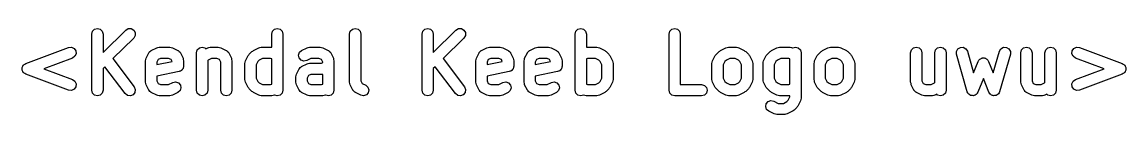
# Model space of a CAD drawing. Extents: x 114 to 420, y -150 to -26.
# Drawn here: x 173.28 to 202.64, y -148.65 to -146.35 of the extents above; entities that cross this region are included whole.
import ezdxf

# ---------------------------------------------------------------- set-up
doc = ezdxf.new("R2010")
doc.units = 0
doc.layers.add('BLACK', color=7, linetype='CONTINUOUS')

msp = doc.modelspace()

# ---------------------------------------------------------------- linework, layer by layer
at = {"layer": 'BLACK', "linetype": 'CONTINUOUS'}
for p, q in [((175.131, -146.499), (175.152, -146.424)), ((175.131, -147.999), (175.131, -146.499)), ((175.152, -146.424), (175.206, -146.369)), ((175.206, -146.369), (175.281, -146.349)), ((175.281, -146.349), (175.356, -146.369)), ((175.356, -146.369), (175.411, -146.424)), ((175.411, -146.424), (175.431, -146.499)), ((175.431, -146.994), (176.033, -146.393)), ((175.431, -146.499), (175.431, -146.994)), ((176.033, -146.393), (176.1, -146.354)), ((176.1, -146.354), (176.177, -146.354)), ((176.177, -146.354), (176.245, -146.393)), ((176.245, -146.393), (176.283, -146.46)), ((176.283, -146.537), (176.245, -146.605)), ((176.283, -146.46), (176.283, -146.537)), ((179.917, -146.499), (179.937, -146.424)), ((179.917, -146.849), (179.917, -146.499)), ((179.937, -146.424), (179.992, -146.369)), ((179.992, -146.369), (180.067, -146.349)), ((180.067, -146.349), (180.142, -146.369)), ((180.142, -146.369), (180.197, -146.424)), ((180.197, -146.424), (180.217, -146.499)), ((180.217, -146.499), (180.217, -147.999)), ((181.989, -146.499), (182.009, -146.424)), ((181.989, -147.784), (181.989, -146.499)), ((182.009, -146.424), (182.064, -146.369)), ((182.064, -146.369), (182.139, -146.349)), ((182.139, -146.349), (182.214, -146.369)), ((182.214, -146.369), (182.268, -146.424)), ((182.268, -146.424), (182.289, -146.499)), ((182.289, -146.499), (182.289, -147.749)), ((183.917, -146.499), (183.937, -146.424)), ((183.917, -147.999), (183.917, -146.499)), ((183.937, -146.424), (183.992, -146.369)), ((183.992, -146.369), (184.067, -146.349)), ((184.067, -146.349), (184.142, -146.369)), ((184.142, -146.369), (184.197, -146.424)), ((184.197, -146.424), (184.217, -146.499)), ((184.217, -146.994), (184.818, -146.393)), ((184.217, -146.499), (184.217, -146.994)), ((184.818, -146.393), (184.885, -146.354)), ((184.885, -146.354), (184.963, -146.354)), ((184.963, -146.354), (185.03, -146.393)), ((185.03, -146.393), (185.069, -146.46)), ((185.069, -146.537), (185.03, -146.605)), ((185.069, -146.46), (185.069, -146.537)), ((187.989, -146.499), (188.009, -146.424)), ((187.989, -147.999), (187.989, -146.499)), ((188.009, -146.424), (188.064, -146.369)), ((188.064, -146.369), (188.139, -146.349)), ((188.139, -146.349), (188.214, -146.369)), ((188.214, -146.369), (188.268, -146.424)), ((188.268, -146.424), (188.289, -146.499)), ((188.289, -146.499), (188.289, -146.849)), ((190.489, -146.499), (190.509, -146.424)), ((190.489, -147.999), (190.489, -146.499)), ((190.509, -146.424), (190.564, -146.369)), ((190.564, -146.369), (190.639, -146.349)), ((190.639, -146.349), (190.714, -146.369)), ((190.714, -146.369), (190.768, -146.424)), ((190.768, -146.424), (190.789, -146.499)), ((190.789, -146.499), (190.789, -147.849)), ((176.245, -146.605), (175.694, -147.156)), ((185.03, -146.605), (184.479, -147.156)), ((173.372, -147.287), (174.514, -146.858)), ((174.514, -146.858), (174.592, -146.851)), ((174.592, -146.851), (174.662, -146.883)), ((174.683, -147.094), (174.62, -147.139)), ((174.662, -146.883), (174.708, -146.946)), ((174.715, -147.023), (174.683, -147.094)), ((174.708, -146.946), (174.715, -147.023)), ((176.576, -147.146), (176.647, -147.003)), ((176.647, -147.003), (176.653, -146.996)), ((176.653, -146.996), (176.656, -146.987)), ((176.656, -146.987), (176.679, -146.967)), ((176.679, -146.967), (176.699, -146.945)), ((176.699, -146.945), (176.707, -146.942)), ((176.707, -146.942), (176.714, -146.936)), ((176.714, -146.936), (176.857, -146.864)), ((176.857, -146.864), (176.891, -146.857)), ((176.891, -146.857), (176.924, -146.849)), ((176.924, -146.849), (177.21, -146.849)), ((177.21, -146.849), (177.243, -146.857)), ((177.243, -146.857), (177.277, -146.864)), ((177.277, -146.864), (177.42, -146.936)), ((177.42, -146.936), (177.427, -146.942)), ((177.427, -146.942), (177.436, -146.945)), ((177.436, -146.945), (177.455, -146.967)), ((177.455, -146.967), (177.478, -146.987)), ((177.478, -146.987), (177.481, -146.996)), ((177.481, -146.996), (177.487, -147.003)), ((177.487, -147.003), (177.558, -147.146)), ((177.917, -146.999), (177.937, -146.924)), ((177.917, -147.999), (177.917, -146.999)), ((177.937, -146.924), (177.992, -146.869)), ((177.992, -146.869), (178.067, -146.849)), ((178.067, -146.849), (178.142, -146.869)), ((178.142, -146.869), (178.163, -146.89)), ((178.163, -146.89), (178.214, -146.864)), ((178.214, -146.864), (178.248, -146.857)), ((178.248, -146.857), (178.281, -146.849)), ((178.281, -146.849), (178.496, -146.849)), ((178.496, -146.849), (178.529, -146.857)), ((178.529, -146.857), (178.563, -146.864)), ((178.563, -146.864), (178.706, -146.936)), ((178.706, -146.936), (178.713, -146.942)), ((178.713, -146.942), (178.721, -146.945)), ((178.721, -146.945), (178.741, -146.967)), ((178.741, -146.967), (178.764, -146.987)), ((178.764, -146.987), (178.767, -146.996)), ((178.767, -146.996), (178.773, -147.003)), ((178.773, -147.003), (178.844, -147.146)), ((179.219, -147.217), (179.29, -147.074)), ((179.29, -147.074), (179.306, -147.056)), ((179.306, -147.056), (179.318, -147.035)), ((179.318, -147.035), (179.39, -146.964)), ((179.39, -146.964), (179.411, -146.952)), ((179.411, -146.952), (179.429, -146.936)), ((179.429, -146.936), (179.571, -146.864)), ((179.571, -146.864), (179.605, -146.857)), ((179.605, -146.857), (179.639, -146.849)), ((179.639, -146.849), (179.917, -146.849)), ((180.632, -147.061), (180.656, -146.987)), ((180.647, -147.137), (180.632, -147.061)), ((180.656, -146.987), (180.714, -146.936)), ((180.714, -146.936), (180.857, -146.864)), ((180.857, -146.864), (180.891, -146.857)), ((180.891, -146.857), (180.924, -146.849)), ((180.924, -146.849), (181.21, -146.849)), ((181.21, -146.849), (181.243, -146.857)), ((181.243, -146.857), (181.277, -146.864)), ((181.277, -146.864), (181.42, -146.936)), ((181.42, -146.936), (181.427, -146.942)), ((181.427, -146.942), (181.436, -146.945)), ((181.436, -146.945), (181.455, -146.967)), ((181.455, -146.967), (181.478, -146.987)), ((181.478, -146.987), (181.481, -146.996)), ((181.481, -146.996), (181.487, -147.003)), ((181.487, -147.003), (181.558, -147.146)), ((185.362, -147.146), (185.433, -147.003)), ((185.433, -147.003), (185.439, -146.996)), ((185.439, -146.996), (185.442, -146.987)), ((185.442, -146.987), (185.465, -146.967)), ((185.465, -146.967), (185.484, -146.945)), ((185.484, -146.945), (185.493, -146.942)), ((185.493, -146.942), (185.5, -146.936)), ((185.5, -146.936), (185.643, -146.864)), ((185.643, -146.864), (185.677, -146.857)), ((185.677, -146.857), (185.71, -146.849)), ((185.71, -146.849), (185.996, -146.849)), ((185.996, -146.849), (186.029, -146.857)), ((186.029, -146.857), (186.063, -146.864)), ((186.063, -146.864), (186.206, -146.936)), ((186.206, -146.936), (186.213, -146.942)), ((186.213, -146.942), (186.221, -146.945)), ((186.221, -146.945), (186.241, -146.967)), ((186.241, -146.967), (186.264, -146.987)), ((186.264, -146.987), (186.267, -146.996)), ((186.267, -146.996), (186.273, -147.003)), ((186.273, -147.003), (186.344, -147.146)), ((186.647, -147.146), (186.719, -147.003)), ((186.719, -147.003), (186.725, -146.996)), ((186.725, -146.996), (186.728, -146.987)), ((186.728, -146.987), (186.75, -146.967)), ((186.75, -146.967), (186.77, -146.945)), ((186.77, -146.945), (186.779, -146.942)), ((186.779, -146.942), (186.786, -146.936)), ((186.786, -146.936), (186.929, -146.864)), ((186.929, -146.864), (186.962, -146.857)), ((186.962, -146.857), (186.996, -146.849)), ((186.996, -146.849), (187.281, -146.849)), ((187.281, -146.849), (187.315, -146.857)), ((187.315, -146.857), (187.349, -146.864)), ((187.349, -146.864), (187.491, -146.936)), ((187.491, -146.936), (187.498, -146.942)), ((187.498, -146.942), (187.507, -146.945)), ((187.507, -146.945), (187.527, -146.967)), ((187.527, -146.967), (187.549, -146.987)), ((187.549, -146.987), (187.552, -146.996)), ((187.552, -146.996), (187.558, -147.003)), ((187.558, -147.003), (187.63, -147.146)), ((188.289, -146.849), (188.567, -146.849)), ((188.567, -146.849), (188.6, -146.857)), ((188.6, -146.857), (188.634, -146.864)), ((188.634, -146.864), (188.777, -146.936)), ((188.777, -146.936), (188.795, -146.952)), ((188.795, -146.952), (188.816, -146.964)), ((188.816, -146.964), (188.887, -147.035)), ((188.887, -147.035), (188.9, -147.056)), ((188.9, -147.056), (188.916, -147.074)), ((188.916, -147.074), (188.987, -147.217)), ((191.647, -147.217), (191.719, -147.074)), ((191.719, -147.074), (191.735, -147.056)), ((191.735, -147.056), (191.747, -147.035)), ((191.747, -147.035), (191.818, -146.964)), ((191.818, -146.964), (191.839, -146.952)), ((191.839, -146.952), (191.857, -146.936)), ((191.857, -146.936), (192, -146.864)), ((192, -146.864), (192.034, -146.857)), ((192.034, -146.857), (192.067, -146.849)), ((192.067, -146.849), (192.281, -146.849)), ((192.281, -146.849), (192.315, -146.857)), ((192.315, -146.857), (192.349, -146.864)), ((192.349, -146.864), (192.491, -146.936)), ((192.491, -146.936), (192.509, -146.952)), ((192.509, -146.952), (192.53, -146.964)), ((192.53, -146.964), (192.602, -147.035)), ((192.602, -147.035), (192.614, -147.056)), ((192.614, -147.056), (192.63, -147.074)), ((192.63, -147.074), (192.701, -147.217)), ((193.004, -147.217), (193.076, -147.074)), ((193.076, -147.074), (193.092, -147.056)), ((193.092, -147.056), (193.104, -147.035)), ((193.104, -147.035), (193.175, -146.964)), ((193.175, -146.964), (193.196, -146.952)), ((193.196, -146.952), (193.214, -146.936)), ((193.214, -146.936), (193.357, -146.864)), ((193.357, -146.864), (193.391, -146.857)), ((193.391, -146.857), (193.424, -146.849)), ((193.424, -146.849), (193.71, -146.849)), ((193.71, -146.849), (193.743, -146.857)), ((193.743, -146.857), (193.777, -146.864)), ((193.777, -146.864), (193.783, -146.867)), ((193.783, -146.867), (193.853, -146.849)), ((193.853, -146.849), (193.928, -146.869)), ((193.928, -146.869), (193.983, -146.924)), ((193.983, -146.924), (194.003, -146.999)), ((194.003, -146.999), (194.003, -148.213)), ((194.362, -147.217), (194.433, -147.074)), ((194.433, -147.074), (194.449, -147.056)), ((194.449, -147.056), (194.461, -147.035)), ((194.461, -147.035), (194.533, -146.964)), ((194.533, -146.964), (194.553, -146.952)), ((194.553, -146.952), (194.571, -146.936)), ((194.571, -146.936), (194.714, -146.864)), ((194.714, -146.864), (194.748, -146.857)), ((194.748, -146.857), (194.781, -146.849)), ((194.781, -146.849), (194.996, -146.849)), ((194.996, -146.849), (195.029, -146.857)), ((195.029, -146.857), (195.063, -146.864)), ((195.063, -146.864), (195.206, -146.936)), ((195.206, -146.936), (195.224, -146.952)), ((195.224, -146.952), (195.245, -146.964)), ((195.245, -146.964), (195.316, -147.035)), ((195.316, -147.035), (195.328, -147.056)), ((195.328, -147.056), (195.344, -147.074)), ((195.344, -147.074), (195.416, -147.217)), ((196.917, -146.999), (196.937, -146.924)), ((196.917, -147.784), (196.917, -146.999)), ((196.937, -146.924), (196.992, -146.869)), ((196.992, -146.869), (197.067, -146.849)), ((197.067, -146.849), (197.142, -146.869)), ((197.142, -146.869), (197.197, -146.924)), ((197.197, -146.924), (197.217, -146.999)), ((197.217, -146.999), (197.217, -147.749)), ((197.56, -146.999), (197.58, -146.924)), ((197.56, -147.794), (197.56, -146.999)), ((197.58, -146.924), (197.635, -146.869)), ((197.635, -146.869), (197.71, -146.849)), ((197.71, -146.849), (197.785, -146.869)), ((197.785, -146.869), (197.84, -146.924)), ((197.84, -146.924), (197.86, -146.999)), ((197.86, -146.999), (197.86, -147.999)), ((198.136, -146.962), (198.174, -146.894)), ((198.137, -147.04), (198.136, -146.962)), ((198.423, -148.04), (198.137, -147.04)), ((198.174, -146.894), (198.24, -146.854)), ((198.24, -146.854), (198.318, -146.853)), ((198.318, -146.853), (198.386, -146.891)), ((198.386, -146.891), (198.426, -146.957)), ((198.426, -146.957), (198.591, -147.535)), ((199.115, -147.535), (199.28, -146.957)), ((199.28, -146.957), (199.32, -146.891)), ((199.569, -147.04), (199.283, -148.04)), ((199.32, -146.891), (199.388, -146.853)), ((199.388, -146.853), (199.465, -146.854)), ((199.465, -146.854), (199.532, -146.894)), ((199.532, -146.894), (199.57, -146.962)), ((199.57, -146.962), (199.569, -147.04)), ((199.846, -146.999), (199.866, -146.924)), ((199.846, -147.784), (199.846, -146.999)), ((199.866, -146.924), (199.921, -146.869)), ((199.921, -146.869), (199.996, -146.849)), ((199.996, -146.849), (200.071, -146.869)), ((200.071, -146.869), (200.126, -146.924)), ((200.126, -146.924), (200.146, -146.999)), ((200.146, -146.999), (200.146, -147.749)), ((200.489, -146.999), (200.509, -146.924)), ((200.489, -147.794), (200.489, -146.999)), ((200.509, -146.924), (200.564, -146.869)), ((200.564, -146.869), (200.639, -146.849)), ((200.639, -146.849), (200.714, -146.869)), ((200.714, -146.869), (200.768, -146.924)), ((200.768, -146.924), (200.789, -146.999)), ((200.789, -146.999), (200.789, -147.999)), ((201.205, -147.023), (201.212, -146.946)), ((201.237, -147.094), (201.205, -147.023)), ((201.212, -146.946), (201.258, -146.883)), ((201.3, -147.139), (201.237, -147.094)), ((201.258, -146.883), (201.328, -146.851)), ((201.328, -146.851), (201.406, -146.858)), ((201.406, -146.858), (202.548, -147.287)), ((173.276, -147.403), (173.282, -147.389)), ((173.279, -147.427), (173.276, -147.403)), ((173.276, -147.452), (173.279, -147.427)), ((173.282, -147.389), (173.284, -147.374)), ((173.284, -147.374), (173.298, -147.354)), ((173.298, -147.354), (173.308, -147.332)), ((173.308, -147.332), (173.32, -147.323)), ((173.32, -147.323), (173.329, -147.311)), ((173.329, -147.311), (173.351, -147.301)), ((173.351, -147.301), (173.372, -147.287)), ((174.62, -147.139), (173.851, -147.427)), ((173.851, -147.427), (174.62, -147.715)), ((175.479, -147.37), (175.431, -147.418)), ((175.431, -147.418), (175.431, -147.999)), ((176.019, -148.089), (175.479, -147.37)), ((175.694, -147.156), (176.259, -147.909)), ((176.56, -147.213), (176.569, -147.18)), ((176.56, -147.784), (176.56, -147.213)), ((176.569, -147.18), (176.576, -147.146)), ((176.893, -147.182), (176.86, -147.248)), ((176.86, -147.316), (177.267, -147.234)), ((176.86, -147.248), (176.86, -147.316)), ((176.96, -147.149), (176.893, -147.182)), ((177.175, -147.149), (176.96, -147.149)), ((177.241, -147.182), (177.175, -147.149)), ((177.267, -147.234), (177.241, -147.182)), ((177.558, -147.416), (177.554, -147.431)), ((177.558, -147.146), (177.565, -147.18)), ((177.566, -147.404), (177.558, -147.416)), ((177.565, -147.18), (177.574, -147.213)), ((177.568, -147.379), (177.566, -147.404)), ((177.574, -147.356), (177.568, -147.379)), ((177.574, -147.213), (177.574, -147.356)), ((178.227, -147.193), (178.217, -147.204)), ((178.217, -147.204), (178.217, -147.999)), ((178.317, -147.149), (178.227, -147.193)), ((178.46, -147.149), (178.317, -147.149)), ((178.527, -147.182), (178.46, -147.149)), ((178.56, -147.248), (178.527, -147.182)), ((178.56, -147.999), (178.56, -147.248)), ((178.844, -147.146), (178.851, -147.18)), ((178.851, -147.18), (178.86, -147.213)), ((178.86, -147.213), (178.86, -147.999)), ((179.203, -147.284), (179.212, -147.251)), ((179.203, -147.713), (179.203, -147.284)), ((179.212, -147.251), (179.219, -147.217)), ((179.548, -147.23), (179.503, -147.32)), ((179.503, -147.32), (179.503, -147.677)), ((179.585, -147.193), (179.548, -147.23)), ((179.674, -147.149), (179.585, -147.193)), ((179.889, -147.149), (179.674, -147.149)), ((179.917, -147.163), (179.889, -147.149)), ((179.917, -147.834), (179.917, -147.163)), ((180.699, -147.195), (180.647, -147.137)), ((180.647, -147.431), (180.653, -147.425)), ((180.653, -147.425), (180.656, -147.416)), ((180.656, -147.416), (180.679, -147.396)), ((180.679, -147.396), (180.699, -147.373)), ((180.772, -147.22), (180.699, -147.195)), ((180.699, -147.373), (180.707, -147.37)), ((180.707, -147.37), (180.714, -147.364)), ((180.714, -147.364), (180.857, -147.293)), ((180.849, -147.204), (180.772, -147.22)), ((180.96, -147.149), (180.849, -147.204)), ((180.857, -147.293), (180.891, -147.286)), ((180.891, -147.286), (180.924, -147.277)), ((180.924, -147.277), (181.246, -147.277)), ((181.175, -147.149), (180.96, -147.149)), ((181.241, -147.182), (181.175, -147.149)), ((181.274, -147.248), (181.241, -147.182)), ((181.246, -147.277), (181.274, -147.263)), ((181.274, -147.263), (181.274, -147.248)), ((181.558, -147.146), (181.565, -147.18)), ((181.565, -147.18), (181.574, -147.213)), ((181.574, -147.213), (181.574, -147.999)), ((184.265, -147.37), (184.217, -147.418)), ((184.217, -147.418), (184.217, -147.999)), ((184.804, -148.089), (184.265, -147.37)), ((184.479, -147.156), (185.044, -147.909)), ((185.346, -147.213), (185.355, -147.18)), ((185.346, -147.784), (185.346, -147.213)), ((185.355, -147.18), (185.362, -147.146)), ((185.679, -147.182), (185.646, -147.248)), ((185.646, -147.316), (186.053, -147.234)), ((185.646, -147.248), (185.646, -147.316)), ((185.745, -147.149), (185.679, -147.182)), ((185.96, -147.149), (185.745, -147.149)), ((186.027, -147.182), (185.96, -147.149)), ((186.053, -147.234), (186.027, -147.182)), ((186.344, -147.416), (186.34, -147.431)), ((186.344, -147.146), (186.351, -147.18)), ((186.352, -147.404), (186.344, -147.416)), ((186.351, -147.18), (186.36, -147.213)), ((186.354, -147.379), (186.352, -147.404)), ((186.36, -147.356), (186.354, -147.379)), ((186.36, -147.213), (186.36, -147.356)), ((186.631, -147.213), (186.64, -147.18)), ((186.631, -147.784), (186.631, -147.213)), ((186.64, -147.18), (186.647, -147.146)), ((186.965, -147.182), (186.931, -147.248)), ((186.931, -147.316), (187.339, -147.234)), ((186.931, -147.248), (186.931, -147.316)), ((187.031, -147.149), (186.965, -147.182)), ((187.246, -147.149), (187.031, -147.149)), ((187.312, -147.182), (187.246, -147.149)), ((187.339, -147.234), (187.312, -147.182)), ((187.629, -147.416), (187.626, -147.431)), ((187.638, -147.404), (187.629, -147.416)), ((187.63, -147.146), (187.637, -147.18)), ((187.637, -147.18), (187.646, -147.213)), ((187.639, -147.379), (187.638, -147.404)), ((187.646, -147.356), (187.639, -147.379)), ((187.646, -147.213), (187.646, -147.356)), ((188.317, -147.149), (188.289, -147.163)), ((188.289, -147.163), (188.289, -147.834)), ((188.532, -147.149), (188.317, -147.149)), ((188.621, -147.193), (188.532, -147.149)), ((188.658, -147.23), (188.621, -147.193)), ((188.703, -147.32), (188.658, -147.23)), ((188.703, -147.677), (188.703, -147.32)), ((188.987, -147.217), (188.994, -147.251)), ((188.994, -147.251), (189.003, -147.284)), ((189.003, -147.284), (189.003, -147.713)), ((191.631, -147.284), (191.64, -147.251)), ((191.631, -147.713), (191.631, -147.284)), ((191.64, -147.251), (191.647, -147.217)), ((191.976, -147.23), (191.931, -147.32)), ((191.931, -147.32), (191.931, -147.677)), ((192.013, -147.193), (191.976, -147.23)), ((192.103, -147.149), (192.013, -147.193)), ((192.246, -147.149), (192.103, -147.149)), ((192.335, -147.193), (192.246, -147.149)), ((192.372, -147.23), (192.335, -147.193)), ((192.417, -147.32), (192.372, -147.23)), ((192.417, -147.677), (192.417, -147.32)), ((192.701, -147.217), (192.708, -147.251)), ((192.708, -147.251), (192.717, -147.284)), ((192.717, -147.284), (192.717, -147.713)), ((192.989, -147.284), (192.997, -147.251)), ((192.989, -147.713), (192.989, -147.284)), ((192.997, -147.251), (193.004, -147.217)), ((193.333, -147.23), (193.289, -147.32)), ((193.289, -147.32), (193.289, -147.677)), ((193.37, -147.193), (193.333, -147.23)), ((193.46, -147.149), (193.37, -147.193)), ((193.675, -147.149), (193.46, -147.149)), ((193.703, -147.163), (193.675, -147.149)), ((193.703, -147.834), (193.703, -147.163)), ((194.346, -147.284), (194.355, -147.251)), ((194.346, -147.713), (194.346, -147.284)), ((194.355, -147.251), (194.362, -147.217)), ((194.69, -147.23), (194.646, -147.32)), ((194.646, -147.32), (194.646, -147.677)), ((194.727, -147.193), (194.69, -147.23)), ((194.817, -147.149), (194.727, -147.193)), ((194.96, -147.149), (194.817, -147.149)), ((195.05, -147.193), (194.96, -147.149)), ((195.087, -147.23), (195.05, -147.193)), ((195.131, -147.32), (195.087, -147.23)), ((195.131, -147.677), (195.131, -147.32)), ((195.416, -147.217), (195.423, -147.251)), ((195.423, -147.251), (195.431, -147.284)), ((195.431, -147.284), (195.431, -147.713)), ((198.591, -147.535), (198.714, -147.229)), ((198.714, -147.229), (198.726, -147.211)), ((198.726, -147.211), (198.735, -147.192)), ((198.735, -147.192), (198.749, -147.181)), ((198.749, -147.181), (198.76, -147.166)), ((198.76, -147.166), (198.78, -147.158)), ((198.78, -147.158), (198.797, -147.145)), ((198.797, -147.145), (198.815, -147.143)), ((198.815, -147.143), (198.831, -147.136)), ((198.831, -147.136), (198.853, -147.138)), ((198.853, -147.138), (198.874, -147.136)), ((198.874, -147.136), (198.891, -147.143)), ((198.891, -147.143), (198.909, -147.145)), ((198.909, -147.145), (198.926, -147.158)), ((198.926, -147.158), (198.946, -147.166)), ((198.946, -147.166), (198.956, -147.181)), ((198.956, -147.181), (198.971, -147.192)), ((198.971, -147.192), (198.979, -147.211)), ((198.979, -147.211), (198.992, -147.229)), ((198.992, -147.229), (199.115, -147.535)), ((202.069, -147.427), (201.3, -147.139)), ((201.3, -147.715), (202.069, -147.427)), ((202.548, -147.287), (202.569, -147.301)), ((202.569, -147.301), (202.591, -147.311)), ((202.591, -147.311), (202.6, -147.323)), ((202.6, -147.323), (202.612, -147.332)), ((202.612, -147.332), (202.622, -147.354)), ((202.622, -147.354), (202.636, -147.374)), ((202.636, -147.374), (202.638, -147.389)), ((202.638, -147.389), (202.644, -147.403)), ((202.644, -147.403), (202.641, -147.427)), ((202.641, -147.427), (202.644, -147.452)), ((173.282, -147.465), (173.276, -147.452)), ((173.284, -147.48), (173.282, -147.465)), ((173.298, -147.5), (173.284, -147.48)), ((173.308, -147.522), (173.298, -147.5)), ((173.32, -147.531), (173.308, -147.522)), ((173.329, -147.543), (173.32, -147.531)), ((173.351, -147.553), (173.329, -147.543)), ((173.372, -147.568), (173.351, -147.553)), ((174.514, -147.996), (173.372, -147.568)), ((174.62, -147.715), (174.683, -147.76)), ((177.454, -147.503), (176.86, -147.622)), ((176.86, -147.622), (176.86, -147.749)), ((177.476, -147.492), (177.454, -147.503)), ((177.499, -147.486), (177.476, -147.492)), ((177.51, -147.475), (177.499, -147.486)), ((177.523, -147.468), (177.51, -147.475)), ((177.537, -147.448), (177.523, -147.468)), ((177.554, -147.431), (177.537, -147.448)), ((179.212, -147.746), (179.203, -147.713)), ((179.503, -147.677), (179.548, -147.767)), ((180.56, -147.641), (180.569, -147.608)), ((180.56, -147.784), (180.56, -147.641)), ((180.569, -147.608), (180.576, -147.574)), ((180.576, -147.574), (180.647, -147.431)), ((180.893, -147.61), (180.86, -147.677)), ((180.86, -147.677), (180.86, -147.749)), ((180.96, -147.577), (180.893, -147.61)), ((181.274, -147.577), (180.96, -147.577)), ((181.274, -147.834), (181.274, -147.577)), ((186.239, -147.503), (185.646, -147.622)), ((185.646, -147.622), (185.646, -147.749)), ((186.261, -147.492), (186.239, -147.503)), ((186.285, -147.486), (186.261, -147.492)), ((186.296, -147.475), (186.285, -147.486)), ((186.309, -147.468), (186.296, -147.475)), ((186.323, -147.448), (186.309, -147.468)), ((186.34, -147.431), (186.323, -147.448)), ((187.525, -147.503), (186.931, -147.622)), ((186.931, -147.622), (186.931, -147.749)), ((187.547, -147.492), (187.525, -147.503)), ((187.571, -147.486), (187.547, -147.492)), ((187.581, -147.475), (187.571, -147.486)), ((187.595, -147.468), (187.581, -147.475)), ((187.608, -147.448), (187.595, -147.468)), ((187.626, -147.431), (187.608, -147.448)), ((188.658, -147.767), (188.703, -147.677)), ((189.003, -147.713), (188.994, -147.746)), ((191.64, -147.746), (191.631, -147.713)), ((191.931, -147.677), (191.976, -147.767)), ((192.372, -147.767), (192.417, -147.677)), ((192.717, -147.713), (192.708, -147.746)), ((192.997, -147.746), (192.989, -147.713)), ((193.289, -147.677), (193.333, -147.767)), ((194.355, -147.746), (194.346, -147.713)), ((194.646, -147.677), (194.69, -147.767)), ((195.087, -147.767), (195.131, -147.677)), ((195.431, -147.713), (195.423, -147.746)), ((198.853, -147.688), (198.706, -148.054)), ((198.999, -148.054), (198.853, -147.688)), ((201.237, -147.76), (201.3, -147.715)), ((202.548, -147.568), (201.406, -147.996)), ((202.569, -147.553), (202.548, -147.568)), ((202.591, -147.543), (202.569, -147.553)), ((202.6, -147.531), (202.591, -147.543)), ((202.612, -147.522), (202.6, -147.531)), ((202.622, -147.5), (202.612, -147.522)), ((202.636, -147.48), (202.622, -147.5)), ((202.638, -147.465), (202.636, -147.48)), ((202.644, -147.452), (202.638, -147.465)), ((174.592, -148.004), (174.514, -147.996)), ((174.662, -147.972), (174.592, -148.004)), ((174.708, -147.908), (174.662, -147.972)), ((174.683, -147.76), (174.715, -147.831)), ((174.715, -147.831), (174.708, -147.908)), ((175.152, -148.074), (175.131, -147.999)), ((175.431, -147.999), (175.411, -148.074)), ((176.259, -147.909), (176.287, -147.981)), ((176.287, -147.981), (176.277, -148.057)), ((176.569, -147.818), (176.56, -147.784)), ((176.576, -147.851), (176.569, -147.818)), ((176.647, -147.994), (176.576, -147.851)), ((176.653, -148.001), (176.647, -147.994)), ((176.656, -148.01), (176.653, -148.001)), ((176.679, -148.03), (176.656, -148.01)), ((176.86, -147.749), (176.893, -147.815)), ((176.893, -147.815), (176.96, -147.849)), ((176.96, -147.849), (177.175, -147.849)), ((177.175, -147.849), (177.286, -147.793)), ((177.286, -147.793), (177.362, -147.777)), ((177.362, -147.777), (177.436, -147.802)), ((177.478, -148.01), (177.42, -148.061)), ((177.436, -147.802), (177.487, -147.86)), ((177.503, -147.936), (177.478, -148.01)), ((177.487, -147.86), (177.503, -147.936)), ((177.937, -148.074), (177.917, -147.999)), ((178.217, -147.999), (178.197, -148.074)), ((178.58, -148.074), (178.56, -147.999)), ((178.86, -147.999), (178.84, -148.074)), ((179.219, -147.78), (179.212, -147.746)), ((179.29, -147.923), (179.219, -147.78)), ((179.306, -147.941), (179.29, -147.923)), ((179.318, -147.962), (179.306, -147.941)), ((179.39, -148.033), (179.318, -147.962)), ((179.548, -147.767), (179.585, -147.804)), ((179.585, -147.804), (179.674, -147.849)), ((179.674, -147.849), (179.889, -147.849)), ((179.889, -147.849), (179.917, -147.834)), ((180.217, -147.999), (180.197, -148.074)), ((180.569, -147.818), (180.56, -147.784)), ((180.576, -147.851), (180.569, -147.818)), ((180.647, -147.994), (180.576, -147.851)), ((180.653, -148.001), (180.647, -147.994)), ((180.656, -148.01), (180.653, -148.001)), ((180.679, -148.03), (180.656, -148.01)), ((180.86, -147.749), (180.893, -147.815)), ((180.893, -147.815), (180.96, -147.849)), ((180.96, -147.849), (181.246, -147.849)), ((181.246, -147.849), (181.274, -147.834)), ((181.574, -147.999), (181.554, -148.074)), ((181.997, -147.818), (181.989, -147.784)), ((182.004, -147.851), (181.997, -147.818)), ((182.076, -147.994), (182.004, -147.851)), ((182.082, -148.001), (182.076, -147.994)), ((182.085, -148.01), (182.082, -148.001)), ((182.107, -148.03), (182.085, -148.01)), ((182.289, -147.749), (182.322, -147.815)), ((182.322, -147.815), (182.42, -147.864)), ((182.42, -147.864), (182.478, -147.916)), ((182.478, -147.916), (182.503, -147.99)), ((182.503, -147.99), (182.487, -148.066)), ((183.937, -148.074), (183.917, -147.999)), ((184.217, -147.999), (184.197, -148.074)), ((185.044, -147.909), (185.073, -147.981)), ((185.073, -147.981), (185.062, -148.057)), ((185.355, -147.818), (185.346, -147.784)), ((185.362, -147.851), (185.355, -147.818)), ((185.433, -147.994), (185.362, -147.851)), ((185.439, -148.001), (185.433, -147.994)), ((185.442, -148.01), (185.439, -148.001)), ((185.465, -148.03), (185.442, -148.01)), ((185.646, -147.749), (185.679, -147.815)), ((185.679, -147.815), (185.745, -147.849)), ((185.745, -147.849), (185.96, -147.849)), ((185.96, -147.849), (186.071, -147.793)), ((186.071, -147.793), (186.148, -147.777)), ((186.148, -147.777), (186.221, -147.802)), ((186.264, -148.01), (186.206, -148.061)), ((186.221, -147.802), (186.273, -147.86)), ((186.288, -147.936), (186.264, -148.01)), ((186.273, -147.86), (186.288, -147.936)), ((186.64, -147.818), (186.631, -147.784)), ((186.647, -147.851), (186.64, -147.818)), ((186.719, -147.994), (186.647, -147.851)), ((186.725, -148.001), (186.719, -147.994)), ((186.728, -148.01), (186.725, -148.001)), ((186.75, -148.03), (186.728, -148.01)), ((186.931, -147.749), (186.965, -147.815)), ((186.965, -147.815), (187.031, -147.849)), ((187.031, -147.849), (187.246, -147.849)), ((187.246, -147.849), (187.357, -147.793)), ((187.357, -147.793), (187.433, -147.777)), ((187.433, -147.777), (187.507, -147.802)), ((187.549, -148.01), (187.491, -148.061)), ((187.507, -147.802), (187.558, -147.86)), ((187.574, -147.936), (187.549, -148.01)), ((187.558, -147.86), (187.574, -147.936)), ((188.009, -148.074), (187.989, -147.999)), ((188.289, -147.834), (188.317, -147.849)), ((188.317, -147.849), (188.532, -147.849)), ((188.532, -147.849), (188.621, -147.804)), ((188.621, -147.804), (188.658, -147.767)), ((188.887, -147.962), (188.816, -148.033)), ((188.9, -147.941), (188.887, -147.962)), ((188.916, -147.923), (188.9, -147.941)), ((188.987, -147.78), (188.916, -147.923)), ((188.994, -147.746), (188.987, -147.78)), ((190.509, -148.074), (190.489, -147.999)), ((190.789, -147.849), (191.353, -147.849)), ((191.353, -147.849), (191.428, -147.869)), ((191.428, -147.869), (191.483, -147.924)), ((191.483, -147.924), (191.503, -147.999)), ((191.503, -147.999), (191.483, -148.074)), ((191.647, -147.78), (191.64, -147.746)), ((191.719, -147.923), (191.647, -147.78)), ((191.735, -147.941), (191.719, -147.923)), ((191.747, -147.962), (191.735, -147.941)), ((191.818, -148.033), (191.747, -147.962)), ((191.976, -147.767), (192.013, -147.804)), ((192.013, -147.804), (192.103, -147.849)), ((192.103, -147.849), (192.246, -147.849)), ((192.246, -147.849), (192.335, -147.804)), ((192.335, -147.804), (192.372, -147.767)), ((192.602, -147.962), (192.53, -148.033)), ((192.614, -147.941), (192.602, -147.962)), ((192.63, -147.923), (192.614, -147.941)), ((192.701, -147.78), (192.63, -147.923)), ((192.708, -147.746), (192.701, -147.78)), ((193.004, -147.78), (192.997, -147.746)), ((193.076, -147.923), (193.004, -147.78)), ((193.092, -147.941), (193.076, -147.923)), ((193.104, -147.962), (193.092, -147.941)), ((193.175, -148.033), (193.104, -147.962)), ((193.333, -147.767), (193.37, -147.804)), ((193.37, -147.804), (193.46, -147.849)), ((193.46, -147.849), (193.675, -147.849)), ((193.675, -147.849), (193.703, -147.834)), ((194.362, -147.78), (194.355, -147.746)), ((194.433, -147.923), (194.362, -147.78)), ((194.449, -147.941), (194.433, -147.923)), ((194.461, -147.962), (194.449, -147.941)), ((194.533, -148.033), (194.461, -147.962)), ((194.69, -147.767), (194.727, -147.804)), ((194.727, -147.804), (194.817, -147.849)), ((194.817, -147.849), (194.96, -147.849)), ((194.96, -147.849), (195.05, -147.804)), ((195.05, -147.804), (195.087, -147.767)), ((195.316, -147.962), (195.245, -148.033)), ((195.328, -147.941), (195.316, -147.962)), ((195.344, -147.923), (195.328, -147.941)), ((195.416, -147.78), (195.344, -147.923)), ((195.423, -147.746), (195.416, -147.78)), ((196.926, -147.818), (196.917, -147.784)), ((196.933, -147.851), (196.926, -147.818)), ((197.004, -147.994), (196.933, -147.851)), ((197.01, -148.001), (197.004, -147.994)), ((197.013, -148.01), (197.01, -148.001)), ((197.036, -148.03), (197.013, -148.01)), ((197.217, -147.749), (197.25, -147.815)), ((197.25, -147.815), (197.317, -147.849)), ((197.317, -147.849), (197.46, -147.849)), ((197.46, -147.849), (197.55, -147.804)), ((197.55, -147.804), (197.56, -147.794)), ((197.86, -147.999), (197.84, -148.074)), ((199.855, -147.818), (199.846, -147.784)), ((199.862, -147.851), (199.855, -147.818)), ((199.933, -147.994), (199.862, -147.851)), ((199.939, -148.001), (199.933, -147.994)), ((199.942, -148.01), (199.939, -148.001)), ((199.965, -148.03), (199.942, -148.01)), ((200.146, -147.749), (200.179, -147.815)), ((200.179, -147.815), (200.245, -147.849)), ((200.245, -147.849), (200.389, -147.849)), ((200.389, -147.849), (200.478, -147.804)), ((200.478, -147.804), (200.489, -147.794)), ((200.789, -147.999), (200.768, -148.074)), ((201.205, -147.831), (201.237, -147.76)), ((201.212, -147.908), (201.205, -147.831)), ((201.258, -147.972), (201.212, -147.908)), ((201.328, -148.004), (201.258, -147.972)), ((201.406, -147.996), (201.328, -148.004)), ((175.206, -148.128), (175.152, -148.074)), ((175.281, -148.149), (175.206, -148.128)), ((175.356, -148.128), (175.281, -148.149)), ((175.411, -148.074), (175.356, -148.128)), ((176.08, -148.137), (176.019, -148.089)), ((176.157, -148.147), (176.08, -148.137)), ((176.229, -148.119), (176.157, -148.147)), ((176.277, -148.057), (176.229, -148.119)), ((176.699, -148.052), (176.679, -148.03)), ((176.707, -148.055), (176.699, -148.052)), ((176.714, -148.061), (176.707, -148.055)), ((176.857, -148.133), (176.714, -148.061)), ((176.891, -148.14), (176.857, -148.133)), ((176.924, -148.149), (176.891, -148.14)), ((177.21, -148.149), (176.924, -148.149)), ((177.243, -148.14), (177.21, -148.149)), ((177.277, -148.133), (177.243, -148.14)), ((177.42, -148.061), (177.277, -148.133)), ((177.992, -148.128), (177.937, -148.074)), ((178.067, -148.149), (177.992, -148.128)), ((178.142, -148.128), (178.067, -148.149)), ((178.197, -148.074), (178.142, -148.128)), ((178.635, -148.128), (178.58, -148.074)), ((178.71, -148.149), (178.635, -148.128)), ((178.785, -148.128), (178.71, -148.149)), ((178.84, -148.074), (178.785, -148.128)), ((179.411, -148.045), (179.39, -148.033)), ((179.429, -148.061), (179.411, -148.045)), ((179.571, -148.133), (179.429, -148.061)), ((179.605, -148.14), (179.571, -148.133)), ((179.639, -148.149), (179.605, -148.14)), ((179.924, -148.149), (179.639, -148.149)), ((179.958, -148.14), (179.924, -148.149)), ((179.991, -148.133), (179.958, -148.14)), ((179.997, -148.13), (179.991, -148.133)), ((180.067, -148.149), (179.997, -148.13)), ((180.142, -148.128), (180.067, -148.149)), ((180.197, -148.074), (180.142, -148.128)), ((180.699, -148.052), (180.679, -148.03)), ((180.707, -148.055), (180.699, -148.052)), ((180.714, -148.061), (180.707, -148.055)), ((180.857, -148.133), (180.714, -148.061)), ((180.891, -148.14), (180.857, -148.133)), ((180.924, -148.149), (180.891, -148.14)), ((181.281, -148.149), (180.924, -148.149)), ((181.315, -148.14), (181.281, -148.149)), ((181.349, -148.133), (181.315, -148.14)), ((181.354, -148.13), (181.349, -148.133)), ((181.424, -148.149), (181.354, -148.13)), ((181.499, -148.128), (181.424, -148.149)), ((181.554, -148.074), (181.499, -148.128)), ((182.127, -148.052), (182.107, -148.03)), ((182.136, -148.055), (182.127, -148.052)), ((182.143, -148.061), (182.136, -148.055)), ((182.286, -148.133), (182.143, -148.061)), ((182.362, -148.148), (182.286, -148.133)), ((182.436, -148.124), (182.362, -148.148)), ((182.487, -148.066), (182.436, -148.124)), ((183.992, -148.128), (183.937, -148.074)), ((184.067, -148.149), (183.992, -148.128)), ((184.142, -148.128), (184.067, -148.149)), ((184.197, -148.074), (184.142, -148.128)), ((184.865, -148.137), (184.804, -148.089)), ((184.942, -148.147), (184.865, -148.137)), ((185.014, -148.119), (184.942, -148.147)), ((185.062, -148.057), (185.014, -148.119)), ((185.484, -148.052), (185.465, -148.03)), ((185.493, -148.055), (185.484, -148.052)), ((185.5, -148.061), (185.493, -148.055)), ((185.643, -148.133), (185.5, -148.061)), ((185.677, -148.14), (185.643, -148.133)), ((185.71, -148.149), (185.677, -148.14)), ((185.996, -148.149), (185.71, -148.149)), ((186.029, -148.14), (185.996, -148.149)), ((186.063, -148.133), (186.029, -148.14)), ((186.206, -148.061), (186.063, -148.133)), ((186.77, -148.052), (186.75, -148.03)), ((186.779, -148.055), (186.77, -148.052)), ((186.786, -148.061), (186.779, -148.055)), ((186.929, -148.133), (186.786, -148.061)), ((186.962, -148.14), (186.929, -148.133)), ((186.996, -148.149), (186.962, -148.14)), ((187.281, -148.149), (186.996, -148.149)), ((187.315, -148.14), (187.281, -148.149)), ((187.349, -148.133), (187.315, -148.14)), ((187.491, -148.061), (187.349, -148.133)), ((188.064, -148.128), (188.009, -148.074)), ((188.139, -148.149), (188.064, -148.128)), ((188.209, -148.13), (188.139, -148.149)), ((188.214, -148.133), (188.209, -148.13)), ((188.248, -148.14), (188.214, -148.133)), ((188.281, -148.149), (188.248, -148.14)), ((188.567, -148.149), (188.281, -148.149)), ((188.6, -148.14), (188.567, -148.149)), ((188.634, -148.133), (188.6, -148.14)), ((188.777, -148.061), (188.634, -148.133)), ((188.795, -148.045), (188.777, -148.061)), ((188.816, -148.033), (188.795, -148.045)), ((190.564, -148.128), (190.509, -148.074)), ((190.639, -148.149), (190.564, -148.128)), ((191.353, -148.149), (190.639, -148.149)), ((191.428, -148.128), (191.353, -148.149)), ((191.483, -148.074), (191.428, -148.128)), ((191.839, -148.045), (191.818, -148.033)), ((191.857, -148.061), (191.839, -148.045)), ((192, -148.133), (191.857, -148.061)), ((192.034, -148.14), (192, -148.133)), ((192.067, -148.149), (192.034, -148.14)), ((192.281, -148.149), (192.067, -148.149)), ((192.315, -148.14), (192.281, -148.149)), ((192.349, -148.133), (192.315, -148.14)), ((192.491, -148.061), (192.349, -148.133)), ((192.509, -148.045), (192.491, -148.061)), ((192.53, -148.033), (192.509, -148.045)), ((193.076, -148.36), (193.127, -148.302)), ((193.127, -148.302), (193.201, -148.277)), ((193.196, -148.045), (193.175, -148.033)), ((193.214, -148.061), (193.196, -148.045)), ((193.201, -148.277), (193.277, -148.293)), ((193.357, -148.133), (193.214, -148.061)), ((193.277, -148.293), (193.388, -148.349)), ((193.391, -148.14), (193.357, -148.133)), ((193.424, -148.149), (193.391, -148.14)), ((193.703, -148.149), (193.424, -148.149)), ((193.532, -148.349), (193.621, -148.304)), ((193.621, -148.304), (193.658, -148.267)), ((193.658, -148.267), (193.703, -148.177)), ((193.703, -148.177), (193.703, -148.149)), ((193.987, -148.28), (193.916, -148.423)), ((193.994, -148.246), (193.987, -148.28)), ((194.003, -148.213), (193.994, -148.246)), ((194.553, -148.045), (194.533, -148.033)), ((194.571, -148.061), (194.553, -148.045)), ((194.714, -148.133), (194.571, -148.061)), ((194.748, -148.14), (194.714, -148.133)), ((194.781, -148.149), (194.748, -148.14)), ((194.996, -148.149), (194.781, -148.149)), ((195.029, -148.14), (194.996, -148.149)), ((195.063, -148.133), (195.029, -148.14)), ((195.206, -148.061), (195.063, -148.133)), ((195.224, -148.045), (195.206, -148.061)), ((195.245, -148.033), (195.224, -148.045)), ((197.056, -148.052), (197.036, -148.03)), ((197.065, -148.055), (197.056, -148.052)), ((197.071, -148.061), (197.065, -148.055)), ((197.214, -148.133), (197.071, -148.061)), ((197.248, -148.14), (197.214, -148.133)), ((197.281, -148.149), (197.248, -148.14)), ((197.496, -148.149), (197.281, -148.149)), ((197.529, -148.14), (197.496, -148.149)), ((197.563, -148.133), (197.529, -148.14)), ((197.614, -148.107), (197.563, -148.133)), ((197.635, -148.128), (197.614, -148.107)), ((197.71, -148.149), (197.635, -148.128)), ((197.785, -148.128), (197.71, -148.149)), ((197.84, -148.074), (197.785, -148.128)), ((198.438, -148.065), (198.423, -148.04)), ((198.449, -148.091), (198.438, -148.065)), ((198.458, -148.098), (198.449, -148.091)), ((198.463, -148.106), (198.458, -148.098)), ((198.488, -148.12), (198.463, -148.106)), ((198.511, -148.138), (198.488, -148.12)), ((198.522, -148.139), (198.511, -148.138)), ((198.531, -148.144), (198.522, -148.139)), ((198.56, -148.144), (198.531, -148.144)), ((198.589, -148.147), (198.56, -148.144)), ((198.598, -148.143), (198.589, -148.147)), ((198.608, -148.143), (198.598, -148.143)), ((198.633, -148.128), (198.608, -148.143)), ((198.66, -148.116), (198.633, -148.128)), ((198.666, -148.108), (198.66, -148.116)), ((198.675, -148.103), (198.666, -148.108)), ((198.689, -148.078), (198.675, -148.103)), ((198.706, -148.054), (198.689, -148.078)), ((199.017, -148.078), (198.999, -148.054)), ((199.031, -148.103), (199.017, -148.078)), ((199.04, -148.108), (199.031, -148.103)), ((199.046, -148.116), (199.04, -148.108)), ((199.072, -148.128), (199.046, -148.116)), ((199.097, -148.143), (199.072, -148.128)), ((199.108, -148.143), (199.097, -148.143)), ((199.117, -148.147), (199.108, -148.143)), ((199.146, -148.144), (199.117, -148.147)), ((199.175, -148.144), (199.146, -148.144)), ((199.184, -148.139), (199.175, -148.144)), ((199.194, -148.138), (199.184, -148.139)), ((199.218, -148.12), (199.194, -148.138)), ((199.243, -148.106), (199.218, -148.12)), ((199.248, -148.098), (199.243, -148.106)), ((199.256, -148.091), (199.248, -148.098)), ((199.268, -148.065), (199.256, -148.091)), ((199.283, -148.04), (199.268, -148.065)), ((199.984, -148.052), (199.965, -148.03)), ((199.993, -148.055), (199.984, -148.052)), ((200, -148.061), (199.993, -148.055)), ((200.143, -148.133), (200, -148.061)), ((200.177, -148.14), (200.143, -148.133)), ((200.21, -148.149), (200.177, -148.14)), ((200.424, -148.149), (200.21, -148.149)), ((200.458, -148.14), (200.424, -148.149)), ((200.491, -148.133), (200.458, -148.14)), ((200.542, -148.107), (200.491, -148.133)), ((200.564, -148.128), (200.542, -148.107)), ((200.639, -148.149), (200.564, -148.128)), ((200.714, -148.128), (200.639, -148.149)), ((200.768, -148.074), (200.714, -148.128)), ((193.06, -148.436), (193.076, -148.36)), ((193.085, -148.51), (193.06, -148.436)), ((193.143, -148.561), (193.085, -148.51)), ((193.286, -148.633), (193.143, -148.561)), ((193.388, -148.349), (193.532, -148.349)), ((193.777, -148.561), (193.634, -148.633)), ((193.795, -148.545), (193.777, -148.561)), ((193.816, -148.533), (193.795, -148.545)), ((193.887, -148.462), (193.816, -148.533)), ((193.9, -148.441), (193.887, -148.462)), ((193.916, -148.423), (193.9, -148.441)), ((193.32, -148.64), (193.286, -148.633)), ((193.353, -148.649), (193.32, -148.64)), ((193.567, -148.649), (193.353, -148.649)), ((193.6, -148.64), (193.567, -148.649)), ((193.634, -148.633), (193.6, -148.64))]:
    msp.add_line(p, q, dxfattribs=at)

doc.saveas('drawing.dxf')
